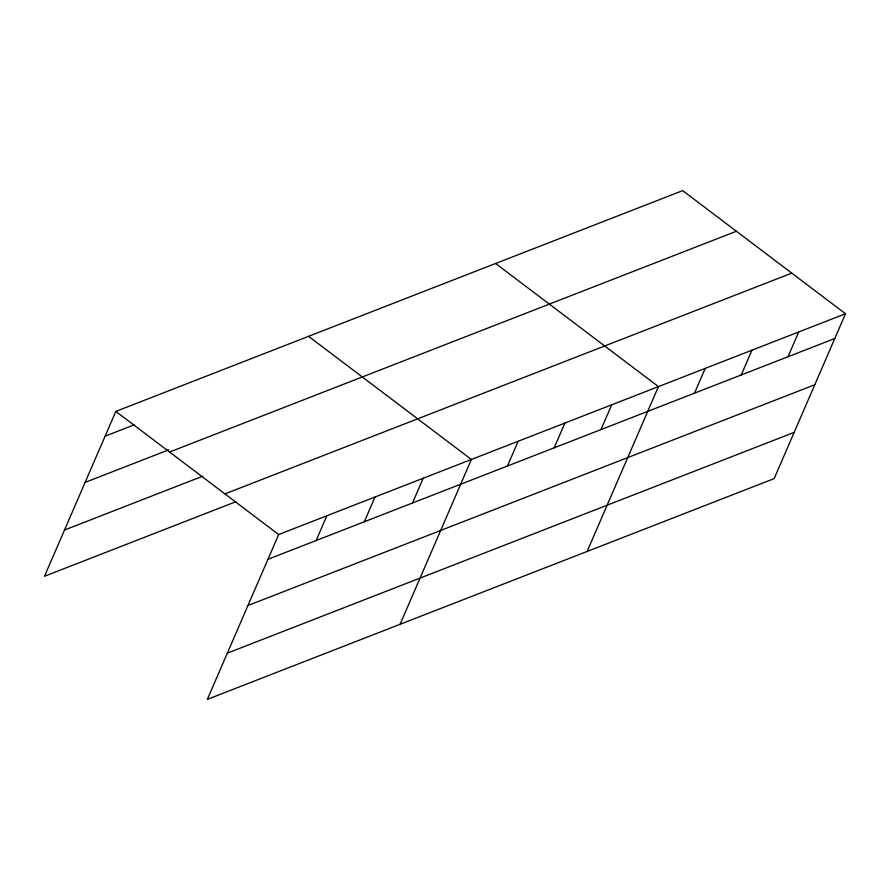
<?xml version="1.0" encoding="UTF-8"?>
<svg xmlns="http://www.w3.org/2000/svg" width="890" height="890" viewBox="0 0 890 890"><rect width="100%" height="100%" fill="white"/><g stroke="black" fill="none" stroke-linecap="round" stroke-linejoin="round"><path stroke-width="1.33" d="M845.5 313.747L278.67 534.534L207.337 699.373L774.167 478.598L845.5 313.747L682.663 190.627L115.834 411.403L44.5 576.253L235.95 501.682M316.128 540.542L326.853 515.766M364.31 521.774L375.035 496.998M412.493 503.006L423.206 478.23M400.055 624.313L471.389 459.463L308.563 336.331M507.434 466.026L518.158 441.251M554.203 447.815L564.916 423.039M600.961 429.592L611.686 404.828M587.111 551.455L658.444 386.605L495.608 263.485M694.489 393.169L705.214 368.393M741.248 374.957L751.972 350.182M788.017 356.734L798.742 331.97M105.12 436.178L134.279 424.819M85.117 482.402L168.8 449.806M169.567 452.031L736.397 231.255M64.503 530.028L202.709 476.195M224.936 493.894L791.766 273.119M267.946 559.298L834.776 338.523M247.943 605.523L814.773 384.747M227.339 653.149L794.169 432.373M115.834 411.403L278.67 534.534"/></g></svg>
